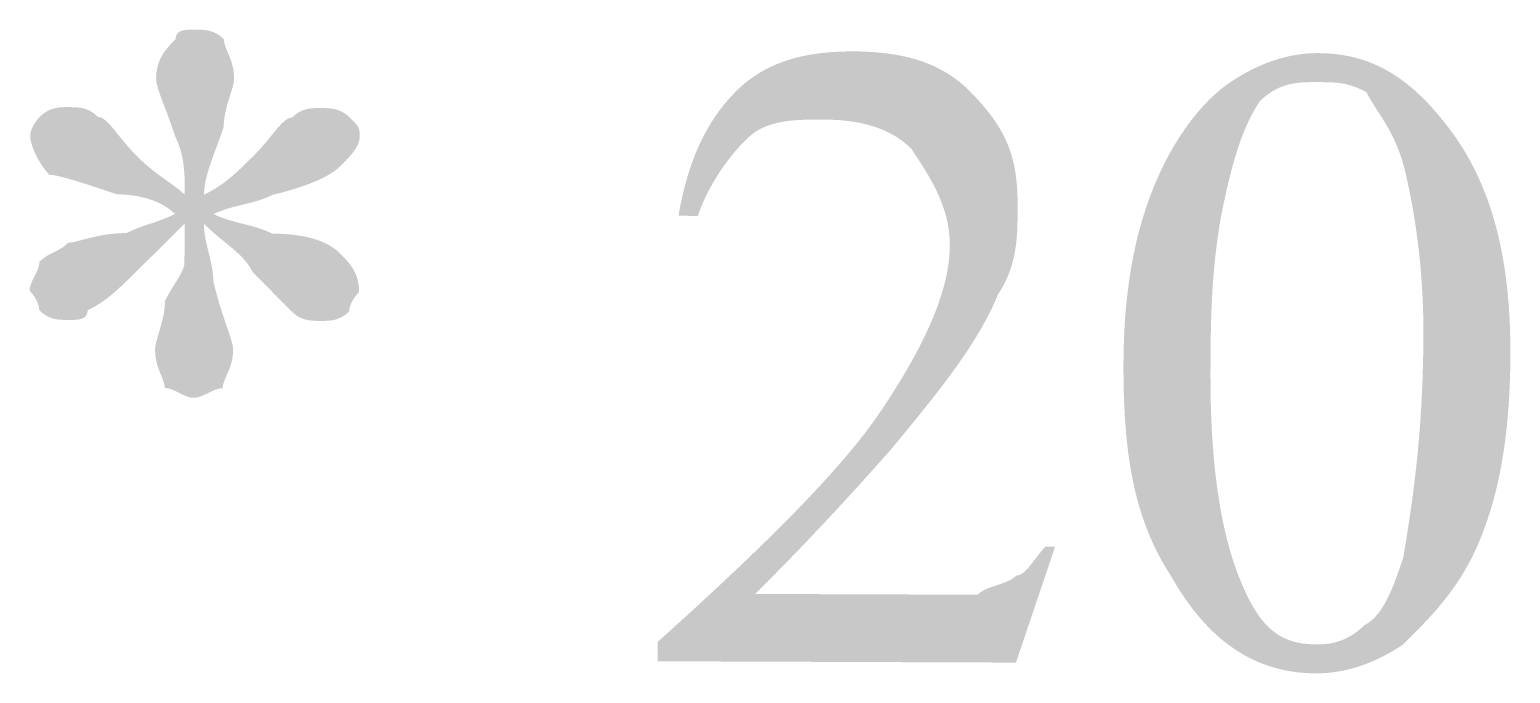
# Model space of a CAD drawing. Header units: millimetres. Extents: x -125 to 146, y -26 to 163.
# Drawn here: x 116.87 to 123.35, y 41.54 to 44.36 of the extents above; entities that cross this region are included whole.
import ezdxf

# ---------------------------------------------------------------- set-up
doc = ezdxf.new("R2010")
doc.units = ezdxf.units.MM
doc.header["$MEASUREMENT"] = 0
doc.layers.get('0').update_dxf_attribs({"color": 255, "linetype": 'CONTINUOUS'})

msp = doc.modelspace()

# ---------------------------------------------------------------- hatches: boundary and pattern name
at = {"true_color": 0x000007}
for points in [[(117.545, 43.6371), (117.5451, 43.6477), (117.5451, 43.6582), (117.5451, 43.6688), (117.545, 43.6794), (117.5448, 43.69), (117.5446, 43.7006), (117.5443, 43.7112), (117.5438, 43.7217), (117.5432, 43.7323), (117.5424, 43.7429), (117.5414, 43.7535), (117.5402, 43.7641), (117.5388, 43.7747), (117.5372, 43.7853), (117.5353, 43.7959), (117.5331, 43.8065), (117.5307, 43.817), (117.5279, 43.8276), (117.5248, 43.8382), (117.5213, 43.8488), (117.5175, 43.8594), (117.5133, 43.87), (117.5087, 43.8806), (117.5036, 43.8912), (117.4984, 43.9069), (117.4932, 43.9221), (117.488, 43.9369), (117.4829, 43.9513), (117.4778, 43.9652), (117.4729, 43.9787), (117.468, 43.9917), (117.4633, 44.0043), (117.4587, 44.0164), (117.4543, 44.0281), (117.4501, 44.0394), (117.446, 44.0502), (117.4422, 44.0606), (117.4386, 44.0705), (117.4353, 44.08), (117.4322, 44.089), (117.4295, 44.0977), (117.427, 44.1058), (117.4249, 44.1136), (117.4232, 44.1208), (117.4218, 44.1277), (117.4207, 44.1341), (117.4201, 44.14), (117.4199, 44.1455), (117.4202, 44.1559), (117.4208, 44.1659), (117.4219, 44.1755), (117.4234, 44.1847), (117.4252, 44.1936), (117.4274, 44.2021), (117.4299, 44.2104), (117.4327, 44.2183), (117.4358, 44.2259), (117.4392, 44.2333), (117.4429, 44.2404), (117.4467, 44.2473), (117.4509, 44.254), (117.4552, 44.2604), (117.4596, 44.2667), (117.4643, 44.2728), (117.4691, 44.2787), (117.474, 44.2845), (117.479, 44.2902), (117.4842, 44.2957), (117.4894, 44.3012), (117.4946, 44.3066), (117.4999, 44.3119), (117.5052, 44.3172), (117.5055, 44.3223), (117.5061, 44.3269), (117.5072, 44.3312), (117.5086, 44.335), (117.5104, 44.3385), (117.5126, 44.3417), (117.5151, 44.3445), (117.5179, 44.3469), (117.521, 44.3491), (117.5243, 44.3511), (117.528, 44.3527), (117.5318, 44.3541), (117.5359, 44.3553), (117.5402, 44.3563), (117.5446, 44.3572), (117.5493, 44.3578), (117.554, 44.3583), (117.5589, 44.3587), (117.564, 44.3589), (117.5691, 44.3591), (117.5742, 44.3592), (117.5795, 44.3592), (117.5848, 44.3592), (117.59, 44.3592), (117.5953, 44.3592), (117.6006, 44.3592), (117.6059, 44.3591), (117.6112, 44.359), (117.6165, 44.3587), (117.6218, 44.3584), (117.6271, 44.358), (117.6324, 44.3575), (117.6377, 44.3568), (117.6429, 44.356), (117.6482, 44.3549), (117.6535, 44.3537), (117.6588, 44.3522), (117.6641, 44.3505), (117.6694, 44.3486), (117.6747, 44.3464), (117.6799, 44.3438), (117.6852, 44.341), (117.6905, 44.3378), (117.6958, 44.3343), (117.7011, 44.3305), (117.7063, 44.3262), (117.7116, 44.3215), (117.7169, 44.3164), (117.7171, 44.3111), (117.7177, 44.3058), (117.7188, 44.3003), (117.7201, 44.2949), (117.7218, 44.2893), (117.7238, 44.2836), (117.726, 44.2778), (117.7284, 44.2718), (117.7309, 44.2657), (117.7336, 44.2594), (117.7363, 44.2529), (117.7391, 44.2462), (117.7419, 44.2393), (117.7446, 44.2322), (117.7473, 44.2248), (117.7498, 44.2171), (117.7522, 44.2092), (117.7544, 44.2009), (117.7564, 44.1924), (117.758, 44.1835), (117.7594, 44.1742), (117.7604, 44.1646), (117.761, 44.1547), (117.7612, 44.1443), (117.761, 44.1388), (117.7603, 44.1328), (117.7592, 44.1265), (117.7578, 44.1198), (117.7561, 44.1127), (117.7541, 44.1053), (117.7518, 44.0975), (117.7494, 44.0894), (117.7468, 44.0811), (117.744, 44.0724), (117.7412, 44.0635), (117.7384, 44.0544), (117.7356, 44.045), (117.7328, 44.0355), (117.73, 44.0257), (117.7274, 44.0158), (117.725, 44.0058), (117.7227, 43.9956), (117.7207, 43.9853), (117.719, 43.9749), (117.7175, 43.9644), (117.7164, 43.9539), (117.7157, 43.9434), (117.7155, 43.9328), (117.7101, 43.9171), (117.7048, 43.9019), (117.6995, 43.8871), (117.6943, 43.8727), (117.6891, 43.8586), (117.684, 43.8449), (117.6791, 43.8315), (117.6743, 43.8185), (117.6696, 43.8057), (117.6651, 43.7932), (117.6608, 43.781), (117.6566, 43.769), (117.6527, 43.7572), (117.6491, 43.7456), (117.6457, 43.7342), (117.6426, 43.7229), (117.6397, 43.7119), (117.6372, 43.7009), (117.635, 43.69), (117.6332, 43.6793), (117.6317, 43.6686), (117.6306, 43.6579), (117.63, 43.6473), (117.6297, 43.6368), (117.6401, 43.642), (117.6501, 43.6473), (117.6598, 43.6526), (117.6692, 43.658), (117.6783, 43.6634), (117.6871, 43.669), (117.6958, 43.6746), (117.7042, 43.6804), (117.7126, 43.6863), (117.7208, 43.6924), (117.729, 43.6987), (117.7371, 43.7052), (117.7452, 43.7119), (117.7534, 43.7188), (117.7617, 43.726), (117.77, 43.7335), (117.7785, 43.7412), (117.7871, 43.7493), (117.796, 43.7577), (117.8051, 43.7664), (117.8145, 43.7756), (117.8242, 43.7851), (117.8342, 43.795), (117.8446, 43.8053), (117.855, 43.8158), (117.865, 43.8263), (117.8746, 43.8368), (117.8838, 43.8471), (117.8926, 43.8573), (117.9011, 43.8673), (117.9092, 43.877), (117.9171, 43.8866), (117.9246, 43.8958), (117.9319, 43.9047), (117.9389, 43.9132), (117.9456, 43.9213), (117.9521, 43.929), (117.9585, 43.9362), (117.9646, 43.9429), (117.9706, 43.9491), (117.9764, 43.9546), (117.9821, 43.9596), (117.9877, 43.9638), (117.9932, 43.9674), (117.9986, 43.9703), (118.004, 43.9723), (118.0093, 43.9736), (118.0146, 43.974), (118.0199, 43.9791), (118.0252, 43.9837), (118.0305, 43.9879), (118.0358, 43.9918), (118.0411, 43.9952), (118.0464, 43.9984), (118.0517, 44.0012), (118.057, 44.0036), (118.0623, 44.0058), (118.0676, 44.0077), (118.0729, 44.0094), (118.0782, 44.0108), (118.0835, 44.012), (118.0888, 44.013), (118.0941, 44.0138), (118.0994, 44.0145), (118.1047, 44.015), (118.11, 44.0153), (118.1153, 44.0156), (118.1206, 44.0158), (118.1259, 44.0158), (118.1312, 44.0159), (118.1365, 44.0159), (118.1418, 44.0159), (118.147, 44.0158), (118.1523, 44.0158), (118.1576, 44.0157), (118.1629, 44.0156), (118.1682, 44.0154), (118.1735, 44.0151), (118.1788, 44.0147), (118.1841, 44.0141), (118.1894, 44.0135), (118.1947, 44.0126), (118.1999, 44.0116), (118.2052, 44.0103), (118.2105, 44.0089), (118.2158, 44.0072), (118.2211, 44.0052), (118.2264, 44.003), (118.2317, 44.0005), (118.2369, 43.9977), (118.2422, 43.9945), (118.2475, 43.991), (118.2528, 43.9871), (118.258, 43.9828), (118.2633, 43.9782), (118.2686, 43.9731), (118.2737, 43.968), (118.2783, 43.9633), (118.2825, 43.959), (118.2864, 43.955), (118.2898, 43.9513), (118.293, 43.9478), (118.2958, 43.9446), (118.2983, 43.9416), (118.3005, 43.9387), (118.3024, 43.9359), (118.3041, 43.9333), (118.3055, 43.9306), (118.3067, 43.9279), (118.3077, 43.9252), (118.3085, 43.9225), (118.3092, 43.9196), (118.3097, 43.9166), (118.31, 43.9134), (118.3103, 43.91), (118.3105, 43.9063), (118.3106, 43.9023), (118.3106, 43.898), (118.3106, 43.8933), (118.3106, 43.8882), (118.3104, 43.883), (118.3097, 43.8777), (118.3087, 43.8724), (118.3072, 43.8671), (118.3054, 43.8618), (118.3032, 43.8565), (118.3007, 43.8512), (118.2979, 43.846), (118.2948, 43.8407), (118.2914, 43.8354), (118.2878, 43.8301), (118.2839, 43.8248), (118.2798, 43.8196), (118.2755, 43.8143), (118.271, 43.809), (118.2664, 43.8037), (118.2616, 43.7985), (118.2567, 43.7932), (118.2517, 43.7879), (118.2465, 43.7826), (118.2413, 43.7774), (118.2361, 43.7721), (118.2308, 43.7668), (118.2255, 43.7616), (118.2199, 43.7563), (118.214, 43.751), (118.2075, 43.7457), (118.2005, 43.7405), (118.193, 43.7352), (118.185, 43.73), (118.1764, 43.7247), (118.1673, 43.7194), (118.1576, 43.7142), (118.1473, 43.7089), (118.1363, 43.7037), (118.1247, 43.6984), (118.1124, 43.6932), (118.0995, 43.6879), (118.0859, 43.6827), (118.0715, 43.6775), (118.0564, 43.6722), (118.0406, 43.667), (118.024, 43.6618), (118.0066, 43.6565), (117.9884, 43.6513), (117.9693, 43.6461), (117.9494, 43.6409), (117.9287, 43.6357), (117.9181, 43.6306), (117.9075, 43.626), (117.8969, 43.6217), (117.8863, 43.6178), (117.8757, 43.6141), (117.865, 43.6108), (117.8544, 43.6076), (117.8438, 43.6046), (117.8332, 43.6018), (117.8225, 43.5991), (117.8119, 43.5964), (117.8012, 43.5938), (117.7905, 43.5912), (117.7798, 43.5885), (117.7691, 43.5858), (117.7584, 43.583), (117.7476, 43.58), (117.7368, 43.5768), (117.7261, 43.5734), (117.7152, 43.5698), (117.7044, 43.5659), (117.6935, 43.5616), (117.6826, 43.557), (117.6717, 43.5519), (117.6826, 43.5468), (117.6935, 43.5421), (117.7043, 43.5378), (117.7151, 43.5337), (117.7259, 43.53), (117.7367, 43.5266), (117.7474, 43.5233), (117.7581, 43.5203), (117.7688, 43.5173), (117.7795, 43.5145), (117.7902, 43.5118), (117.8009, 43.5091), (117.8115, 43.5064), (117.8222, 43.5037), (117.8328, 43.5009), (117.8434, 43.498), (117.854, 43.4949), (117.8646, 43.4917), (117.8752, 43.4882), (117.8858, 43.4845), (117.8963, 43.4805), (117.9069, 43.4762), (117.9175, 43.4714), (117.9281, 43.4663), (117.9488, 43.466), (117.9686, 43.4653), (117.9877, 43.4642), (118.0058, 43.4627), (118.0232, 43.4608), (118.0398, 43.4586), (118.0556, 43.4561), (118.0707, 43.4533), (118.085, 43.4501), (118.0986, 43.4467), (118.1115, 43.443), (118.1237, 43.4391), (118.1353, 43.435), (118.1462, 43.4307), (118.1565, 43.4262), (118.1662, 43.4215), (118.1753, 43.4167), (118.1838, 43.4118), (118.1918, 43.4068), (118.1993, 43.4016), (118.2062, 43.3964), (118.2126, 43.3912), (118.2186, 43.3859), (118.2241, 43.3806), (118.2293, 43.3752), (118.2346, 43.3699), (118.2398, 43.3645), (118.245, 43.3591), (118.25, 43.3536), (118.255, 43.348), (118.2599, 43.3423), (118.2647, 43.3365), (118.2693, 43.3305), (118.2737, 43.3244), (118.278, 43.3181), (118.282, 43.3116), (118.2859, 43.3048), (118.2894, 43.2978), (118.2928, 43.2906), (118.2958, 43.2831), (118.2986, 43.2753), (118.301, 43.2672), (118.3032, 43.2587), (118.3049, 43.2499), (118.3063, 43.2408), (118.3073, 43.2312), (118.3079, 43.2213), (118.3081, 43.2109), (118.3079, 43.2107), (118.3073, 43.2101), (118.3063, 43.209), (118.305, 43.2076), (118.3033, 43.2058), (118.3015, 43.2037), (118.2994, 43.2012), (118.2971, 43.1984), (118.2947, 43.1953), (118.2921, 43.192), (118.2895, 43.1884), (118.2868, 43.1845), (118.2842, 43.1805), (118.2816, 43.1762), (118.279, 43.1717), (118.2766, 43.1671), (118.2743, 43.1624), (118.2722, 43.1575), (118.2703, 43.1525), (118.2687, 43.1474), (118.2673, 43.1422), (118.2663, 43.137), (118.2657, 43.1317), (118.2655, 43.1264), (118.2602, 43.1214), (118.2548, 43.1167), (118.2495, 43.1125), (118.2442, 43.1086), (118.2389, 43.1052), (118.2336, 43.102), (118.2283, 43.0993), (118.223, 43.0968), (118.2177, 43.0946), (118.2124, 43.0927), (118.2071, 43.091), (118.2018, 43.0896), (118.1965, 43.0884), (118.1912, 43.0874), (118.1859, 43.0866), (118.1806, 43.086), (118.1754, 43.0855), (118.1701, 43.0851), (118.1648, 43.0848), (118.1595, 43.0847), (118.1542, 43.0846), (118.1489, 43.0845), (118.1436, 43.0845), (118.1383, 43.0845), (118.133, 43.0846), (118.1277, 43.0846), (118.1224, 43.0847), (118.1171, 43.0848), (118.1119, 43.085), (118.1066, 43.0853), (118.1013, 43.0857), (118.096, 43.0863), (118.0907, 43.087), (118.0854, 43.0878), (118.0801, 43.0888), (118.0748, 43.0901), (118.0695, 43.0915), (118.0643, 43.0932), (118.059, 43.0952), (118.0537, 43.0974), (118.0484, 43.0999), (118.0431, 43.1028), (118.0378, 43.1059), (118.0326, 43.1094), (118.0273, 43.1133), (118.022, 43.1176), (118.0167, 43.1223), (118.0115, 43.1273), (118.0062, 43.1327), (118.0009, 43.138), (117.9956, 43.1434), (117.9902, 43.1488), (117.9847, 43.1543), (117.9792, 43.1599), (117.9735, 43.1656), (117.9677, 43.1714), (117.9618, 43.1774), (117.9557, 43.1835), (117.9494, 43.1899), (117.9429, 43.1964), (117.9362, 43.2031), (117.9293, 43.2101), (117.9221, 43.2174), (117.9146, 43.2249), (117.9069, 43.2327), (117.8988, 43.2409), (117.8904, 43.2493), (117.8816, 43.2582), (117.8725, 43.2673), (117.863, 43.2769), (117.8531, 43.2869), (117.8428, 43.2973), (117.8373, 43.3077), (117.8313, 43.3177), (117.825, 43.3273), (117.8182, 43.3366), (117.8111, 43.3456), (117.8035, 43.3543), (117.7957, 43.3629), (117.7875, 43.3712), (117.779, 43.3794), (117.7702, 43.3875), (117.7612, 43.3955), (117.7519, 43.4035), (117.7424, 43.4115), (117.7327, 43.4195), (117.7228, 43.4276), (117.7127, 43.4358), (117.7026, 43.4441), (117.6923, 43.4526), (117.6819, 43.4614), (117.6714, 43.4704), (117.6609, 43.4797), (117.6504, 43.4893), (117.6398, 43.4994), (117.6292, 43.5098), (117.6294, 43.4992), (117.63, 43.4886), (117.6309, 43.478), (117.6322, 43.4674), (117.6338, 43.4568), (117.6356, 43.4462), (117.6377, 43.4356), (117.6399, 43.4251), (117.6423, 43.4145), (117.6448, 43.4039), (117.6473, 43.3933), (117.6499, 43.3827), (117.6525, 43.3721), (117.6551, 43.3615), (117.6576, 43.3509), (117.66, 43.3403), (117.6622, 43.3297), (117.6642, 43.3191), (117.6661, 43.3085), (117.6676, 43.298), (117.6689, 43.2874), (117.6699, 43.2768), (117.6705, 43.2662), (117.6706, 43.2556), (117.6759, 43.2349), (117.6811, 43.215), (117.6863, 43.1959), (117.6915, 43.1777), (117.6966, 43.1603), (117.7017, 43.1437), (117.7067, 43.1279), (117.7115, 43.1128), (117.7163, 43.0984), (117.7208, 43.0848), (117.7252, 43.0719), (117.7294, 43.0596), (117.7334, 43.048), (117.7371, 43.0371), (117.7406, 43.0267), (117.7438, 43.017), (117.7467, 43.0079), (117.7493, 42.9993), (117.7515, 42.9913), (117.7534, 42.9839), (117.7549, 42.9769), (117.756, 42.9704), (117.7566, 42.9645), (117.7568, 42.959), (117.7566, 42.9486), (117.7559, 42.9386), (117.7548, 42.9291), (117.7534, 42.92), (117.7516, 42.9112), (117.7496, 42.9028), (117.7474, 42.8947), (117.7449, 42.8869), (117.7423, 42.8794), (117.7396, 42.8722), (117.7368, 42.8652), (117.734, 42.8585), (117.7312, 42.852), (117.7284, 42.8457), (117.7257, 42.8396), (117.7231, 42.8336), (117.7206, 42.8278), (117.7184, 42.8222), (117.7164, 42.8166), (117.7146, 42.8111), (117.7132, 42.8057), (117.7122, 42.8004), (117.7115, 42.7951), (117.7112, 42.7898), (117.7059, 42.7896), (117.7007, 42.789), (117.6954, 42.788), (117.6901, 42.7867), (117.6848, 42.7851), (117.6795, 42.7833), (117.6742, 42.7812), (117.6689, 42.779), (117.6636, 42.7766), (117.6583, 42.7741), (117.653, 42.7715), (117.6477, 42.7689), (117.6424, 42.7662), (117.6371, 42.7637), (117.6318, 42.7611), (117.6265, 42.7587), (117.6212, 42.7565), (117.6159, 42.7544), (117.6106, 42.7526), (117.6053, 42.751), (117.6, 42.7497), (117.5947, 42.7487), (117.5894, 42.7481), (117.5841, 42.7479), (117.5788, 42.7482), (117.5735, 42.7488), (117.5682, 42.7498), (117.5629, 42.7511), (117.5576, 42.7528), (117.5524, 42.7547), (117.5471, 42.7568), (117.5418, 42.7591), (117.5365, 42.7615), (117.5312, 42.764), (117.5259, 42.7667), (117.5207, 42.7693), (117.5154, 42.772), (117.5101, 42.7746), (117.5048, 42.7772), (117.4995, 42.7796), (117.4942, 42.7819), (117.489, 42.784), (117.4837, 42.7859), (117.4784, 42.7875), (117.4731, 42.7888), (117.4678, 42.7899), (117.4625, 42.7905), (117.4572, 42.7907), (117.457, 42.796), (117.4564, 42.8013), (117.4555, 42.8067), (117.4542, 42.8121), (117.4526, 42.8176), (117.4507, 42.8232), (117.4487, 42.8288), (117.4464, 42.8347), (117.444, 42.8406), (117.4415, 42.8468), (117.4389, 42.8531), (117.4363, 42.8596), (117.4337, 42.8663), (117.4311, 42.8733), (117.4286, 42.8805), (117.4262, 42.8881), (117.424, 42.8959), (117.4219, 42.904), (117.4201, 42.9124), (117.4185, 42.9212), (117.4172, 42.9304), (117.4163, 42.9399), (117.4157, 42.9498), (117.4155, 42.9602), (117.4158, 42.9657), (117.4164, 42.9717), (117.4174, 42.978), (117.4188, 42.9847), (117.4204, 42.9918), (117.4223, 42.9992), (117.4244, 43.007), (117.4267, 43.015), (117.4292, 43.0234), (117.4317, 43.0321), (117.4344, 43.041), (117.437, 43.0501), (117.4397, 43.0595), (117.4423, 43.069), (117.4449, 43.0788), (117.4474, 43.0887), (117.4497, 43.0987), (117.4518, 43.1089), (117.4537, 43.1192), (117.4554, 43.1296), (117.4567, 43.1401), (117.4577, 43.1506), (117.4584, 43.1611), (117.4586, 43.1717), (117.464, 43.1821), (117.4693, 43.192), (117.4745, 43.2015), (117.4798, 43.2106), (117.4849, 43.2194), (117.4899, 43.2278), (117.4949, 43.2359), (117.4997, 43.2437), (117.5043, 43.2512), (117.5088, 43.2584), (117.5131, 43.2653), (117.5172, 43.272), (117.5211, 43.2785), (117.5247, 43.2848), (117.5281, 43.2909), (117.5312, 43.2969), (117.534, 43.3027), (117.5365, 43.3084), (117.5387, 43.3139), (117.5405, 43.3194), (117.542, 43.3248), (117.543, 43.3301), (117.5437, 43.3354), (117.5439, 43.3407), (117.544, 43.346), (117.544, 43.3513), (117.544, 43.3567), (117.544, 43.3621), (117.544, 43.3676), (117.5441, 43.3732), (117.5441, 43.3788), (117.5441, 43.3846), (117.5441, 43.3906), (117.5441, 43.3967), (117.5442, 43.403), (117.5442, 43.4095), (117.5442, 43.4163), (117.5442, 43.4232), (117.5443, 43.4305), (117.5443, 43.438), (117.5443, 43.4457), (117.5444, 43.4539), (117.5444, 43.4623), (117.5444, 43.4711), (117.5445, 43.4802), (117.5445, 43.4898), (117.5445, 43.4997), (117.5446, 43.5101), (117.5342, 43.4997), (117.5242, 43.4898), (117.5146, 43.4803), (117.5054, 43.4712), (117.4966, 43.4625), (117.4881, 43.4541), (117.48, 43.446), (117.4722, 43.4382), (117.4646, 43.4307), (117.4574, 43.4235), (117.4504, 43.4166), (117.4437, 43.4099), (117.4371, 43.4034), (117.4308, 43.3971), (117.4246, 43.391), (117.4187, 43.3851), (117.4128, 43.3793), (117.4071, 43.3737), (117.4015, 43.3681), (117.396, 43.3627), (117.3906, 43.3573), (117.3853, 43.3519), (117.3799, 43.3466), (117.3746, 43.3414), (117.3591, 43.326), (117.3444, 43.3114), (117.3305, 43.2977), (117.3174, 43.2847), (117.3049, 43.2725), (117.293, 43.261), (117.2816, 43.2501), (117.2707, 43.2398), (117.2603, 43.2302), (117.2503, 43.221), (117.2406, 43.2124), (117.2312, 43.2043), (117.222, 43.1966), (117.213, 43.1893), (117.2041, 43.1824), (117.1953, 43.1758), (117.1864, 43.1695), (117.1775, 43.1635), (117.1685, 43.1577), (117.1593, 43.1521), (117.1499, 43.1466), (117.1402, 43.1412), (117.1302, 43.1359), (117.1198, 43.1306), (117.1196, 43.1256), (117.1189, 43.1209), (117.1179, 43.1167), (117.1164, 43.1128), (117.1146, 43.1093), (117.1125, 43.1062), (117.11, 43.1034), (117.1072, 43.1009), (117.1041, 43.0987), (117.1007, 43.0968), (117.0971, 43.0951), (117.0932, 43.0937), (117.0892, 43.0925), (117.0849, 43.0915), (117.0804, 43.0907), (117.0758, 43.09), (117.071, 43.0895), (117.0661, 43.0892), (117.0611, 43.0889), (117.056, 43.0887), (117.0508, 43.0886), (117.0456, 43.0886), (117.0403, 43.0886), (117.035, 43.0886), (117.0297, 43.0886), (117.0244, 43.0887), (117.0191, 43.0888), (117.0138, 43.0889), (117.0085, 43.0891), (117.0033, 43.0894), (116.998, 43.0898), (116.9927, 43.0903), (116.9874, 43.091), (116.9821, 43.0919), (116.9768, 43.0929), (116.9715, 43.0941), (116.9662, 43.0956), (116.961, 43.0973), (116.9557, 43.0993), (116.9504, 43.1015), (116.9451, 43.104), (116.9398, 43.1068), (116.9345, 43.11), (116.9293, 43.1135), (116.924, 43.1174), (116.9187, 43.1217), (116.9134, 43.1263), (116.9082, 43.1314), (116.908, 43.1367), (116.9074, 43.142), (116.9064, 43.1472), (116.9051, 43.1524), (116.9035, 43.1575), (116.9017, 43.1625), (116.8996, 43.1674), (116.8973, 43.1722), (116.8949, 43.1769), (116.8924, 43.1813), (116.8898, 43.1856), (116.8872, 43.1897), (116.8846, 43.1936), (116.882, 43.1972), (116.8795, 43.2006), (116.8771, 43.2037), (116.8748, 43.2065), (116.8727, 43.2089), (116.8709, 43.2111), (116.8693, 43.2129), (116.868, 43.2143), (116.867, 43.2154), (116.8664, 43.216), (116.8661, 43.2162), (116.8664, 43.2215), (116.867, 43.2268), (116.868, 43.2321), (116.8694, 43.2374), (116.871, 43.2427), (116.8729, 43.248), (116.875, 43.2533), (116.8773, 43.2585), (116.8797, 43.2638), (116.8823, 43.2691), (116.8849, 43.2744), (116.8875, 43.2797), (116.8902, 43.285), (116.8928, 43.2902), (116.8954, 43.2955), (116.8978, 43.3008), (116.9001, 43.3061), (116.9022, 43.3114), (116.9041, 43.3166), (116.9057, 43.3219), (116.9071, 43.3272), (116.9081, 43.3325), (116.9087, 43.3378), (116.9089, 43.3431), (116.9143, 43.3481), (116.9196, 43.3528), (116.9249, 43.3571), (116.9302, 43.361), (116.9355, 43.3647), (116.9408, 43.3681), (116.9461, 43.3713), (116.9514, 43.3743), (116.9567, 43.3771), (116.962, 43.3799), (116.9673, 43.3826), (116.9726, 43.3852), (116.9779, 43.3878), (116.9832, 43.3905), (116.9885, 43.3932), (116.9938, 43.3961), (116.9991, 43.3991), (117.0044, 43.4023), (117.0097, 43.4057), (117.015, 43.4093), (117.0203, 43.4133), (117.0256, 43.4176), (117.0309, 43.4222), (117.0363, 43.4273), (117.0418, 43.4275), (117.0477, 43.4281), (117.0541, 43.429), (117.061, 43.4303), (117.0682, 43.4319), (117.076, 43.4338), (117.0841, 43.4358), (117.0927, 43.4381), (117.1018, 43.4404), (117.1113, 43.4429), (117.1212, 43.4455), (117.1316, 43.4481), (117.1424, 43.4507), (117.1537, 43.4533), (117.1653, 43.4557), (117.1775, 43.4581), (117.1901, 43.4603), (117.2031, 43.4624), (117.2165, 43.4642), (117.2304, 43.4658), (117.2448, 43.467), (117.2595, 43.468), (117.2748, 43.4685), (117.2904, 43.4687), (117.3008, 43.4737), (117.3108, 43.4784), (117.3204, 43.4826), (117.3297, 43.4866), (117.3387, 43.4902), (117.3474, 43.4936), (117.3559, 43.4968), (117.3642, 43.4998), (117.3724, 43.5026), (117.3805, 43.5053), (117.3884, 43.508), (117.3964, 43.5106), (117.4044, 43.5132), (117.4123, 43.5159), (117.4204, 43.5186), (117.4286, 43.5215), (117.4369, 43.5245), (117.4454, 43.5276), (117.4541, 43.531), (117.4631, 43.5347), (117.4724, 43.5386), (117.482, 43.5429), (117.492, 43.5475), (117.5024, 43.5526), (117.4969, 43.5579), (117.491, 43.5632), (117.4846, 43.5684), (117.4778, 43.5736), (117.4705, 43.5788), (117.4628, 43.5838), (117.4547, 43.5887), (117.4461, 43.5935), (117.4371, 43.5982), (117.4276, 43.6027), (117.4177, 43.607), (117.4074, 43.6111), (117.3966, 43.615), (117.3853, 43.6187), (117.3737, 43.6221), (117.3615, 43.6252), (117.349, 43.628), (117.336, 43.6306), (117.3225, 43.6328), (117.3087, 43.6346), (117.2943, 43.6361), (117.2796, 43.6372), (117.2644, 43.6379), (117.2487, 43.6382), (117.2329, 43.6435), (117.217, 43.6488), (117.2013, 43.6541), (117.1857, 43.6594), (117.1702, 43.6645), (117.1549, 43.6696), (117.1398, 43.6746), (117.125, 43.6794), (117.1105, 43.6841), (117.0963, 43.6886), (117.0824, 43.6929), (117.069, 43.697), (117.056, 43.7009), (117.0435, 43.7046), (117.0315, 43.708), (117.0201, 43.7111), (117.0092, 43.714), (116.999, 43.7165), (116.9894, 43.7187), (116.9805, 43.7205), (116.9724, 43.722), (116.965, 43.723), (116.9584, 43.7237), (116.9527, 43.7239), (116.9474, 43.7295), (116.9422, 43.7354), (116.937, 43.7417), (116.9318, 43.7483), (116.9267, 43.7552), (116.9217, 43.7624), (116.9169, 43.7698), (116.9121, 43.7774), (116.9075, 43.7851), (116.9031, 43.793), (116.8988, 43.8009), (116.8948, 43.8088), (116.891, 43.8168), (116.8874, 43.8247), (116.884, 43.8325), (116.881, 43.8402), (116.8782, 43.8478), (116.8758, 43.8552), (116.8737, 43.8624), (116.8719, 43.8693), (116.8705, 43.8759), (116.8695, 43.8822), (116.8688, 43.8881), (116.8686, 43.8936), (116.8689, 43.8989), (116.8695, 43.9041), (116.8705, 43.9094), (116.8719, 43.9145), (116.8735, 43.9196), (116.8754, 43.9246), (116.8775, 43.9295), (116.8798, 43.9343), (116.8822, 43.9389), (116.8848, 43.9434), (116.8874, 43.9476), (116.89, 43.9517), (116.8927, 43.9556), (116.8953, 43.9592), (116.8978, 43.9625), (116.9003, 43.9656), (116.9026, 43.9684), (116.9047, 43.9708), (116.9065, 43.973), (116.9081, 43.9748), (116.9095, 43.9762), (116.9105, 43.9772), (116.9111, 43.9779), (116.9113, 43.9781), (116.9166, 43.9831), (116.9219, 43.9878), (116.9272, 43.992), (116.9325, 43.9958), (116.9378, 43.9993), (116.9431, 44.0024), (116.9484, 44.0052), (116.9537, 44.0077), (116.959, 44.0099), (116.9643, 44.0118), (116.9696, 44.0135), (116.9749, 44.0149), (116.9802, 44.0161), (116.9855, 44.0171), (116.9908, 44.0179), (116.9961, 44.0185), (117.0014, 44.019), (117.0067, 44.0194), (117.012, 44.0197), (117.0173, 44.0198), (117.0226, 44.0199), (117.0279, 44.02), (117.0332, 44.02), (117.0384, 44.0199), (117.0437, 44.0199), (117.049, 44.0199), (117.0543, 44.0198), (117.0596, 44.0197), (117.0649, 44.0195), (117.0702, 44.0192), (117.0755, 44.0188), (117.0808, 44.0182), (117.0861, 44.0175), (117.0914, 44.0167), (117.0966, 44.0157), (117.1019, 44.0144), (117.1072, 44.013), (117.1125, 44.0113), (117.1178, 44.0093), (117.1231, 44.0071), (117.1283, 44.0046), (117.1336, 44.0017), (117.1389, 43.9986), (117.1442, 43.9951), (117.1495, 43.9912), (117.1547, 43.9869), (117.16, 43.9822), (117.1653, 43.9771), (117.1706, 43.9767), (117.1759, 43.9754), (117.1812, 43.9733), (117.1866, 43.9704), (117.1921, 43.9668), (117.1976, 43.9625), (117.2033, 43.9575), (117.2091, 43.9519), (117.215, 43.9457), (117.2211, 43.939), (117.2274, 43.9317), (117.2339, 43.924), (117.2406, 43.9158), (117.2475, 43.9072), (117.2547, 43.8983), (117.2622, 43.889), (117.2699, 43.8794), (117.278, 43.8696), (117.2864, 43.8595), (117.2952, 43.8493), (117.3043, 43.8389), (117.3138, 43.8284), (117.3237, 43.8178), (117.334, 43.8072), (117.3445, 43.7968), (117.3551, 43.7868), (117.3656, 43.7772), (117.376, 43.768), (117.3864, 43.7592), (117.3966, 43.7507), (117.4068, 43.7426), (117.4168, 43.7348), (117.4267, 43.7272), (117.4364, 43.72), (117.446, 43.713), (117.4553, 43.7062), (117.4645, 43.6997), (117.4733, 43.6933), (117.482, 43.6872), (117.4903, 43.6812), (117.4984, 43.6753), (117.5061, 43.6696), (117.5135, 43.664), (117.5206, 43.6585), (117.5273, 43.6531), (117.5336, 43.6477), (117.5395, 43.6424)], [(121.3547, 42.0963), (121.1834, 41.589), (119.6145, 41.5948), (119.6148, 41.6794), (119.6728, 41.7317), (119.7295, 41.7831), (119.7848, 41.8336), (119.8387, 41.8832), (119.8912, 41.932), (119.9422, 41.9799), (119.9918, 42.0269), (120.0399, 42.0731), (120.0865, 42.1184), (120.1316, 42.1628), (120.1751, 42.2063), (120.2172, 42.249), (120.2576, 42.2909), (120.2965, 42.3318), (120.3338, 42.3719), (120.3695, 42.4112), (120.4036, 42.4496), (120.436, 42.4871), (120.4667, 42.5238), (120.4958, 42.5596), (120.5231, 42.5946), (120.5488, 42.6287), (120.5727, 42.662), (120.5949, 42.6945), (120.6159, 42.7261), (120.6365, 42.7578), (120.6566, 42.7894), (120.6761, 42.821), (120.695, 42.8524), (120.7133, 42.8839), (120.7309, 42.9151), (120.7479, 42.9463), (120.7641, 42.9773), (120.7795, 43.0082), (120.7941, 43.0389), (120.8079, 43.0694), (120.8208, 43.0996), (120.8328, 43.1297), (120.8438, 43.1594), (120.8538, 43.189), (120.8628, 43.2182), (120.8707, 43.2471), (120.8776, 43.2757), (120.8833, 43.3039), (120.8878, 43.3318), (120.8911, 43.3593), (120.8931, 43.3863), (120.8939, 43.413), (120.8935, 43.434), (120.8923, 43.4545), (120.8903, 43.4746), (120.8875, 43.4944), (120.884, 43.5138), (120.8797, 43.5328), (120.8749, 43.5515), (120.8693, 43.5699), (120.8632, 43.588), (120.8566, 43.6058), (120.8494, 43.6234), (120.8418, 43.6408), (120.8337, 43.6579), (120.8252, 43.6748), (120.8163, 43.6915), (120.8071, 43.7081), (120.7977, 43.7245), (120.7879, 43.7408), (120.7779, 43.757), (120.7678, 43.7731), (120.7575, 43.7891), (120.7471, 43.8051), (120.7366, 43.8211), (120.7261, 43.837), (120.7153, 43.8474), (120.7041, 43.8573), (120.6925, 43.8669), (120.6804, 43.8759), (120.6678, 43.8846), (120.6549, 43.8928), (120.6414, 43.9006), (120.6276, 43.9079), (120.6133, 43.9148), (120.5985, 43.9212), (120.5833, 43.9272), (120.5677, 43.9328), (120.5516, 43.9379), (120.5351, 43.9426), (120.5181, 43.9469), (120.5007, 43.9507), (120.4829, 43.9541), (120.4646, 43.957), (120.4459, 43.9595), (120.4267, 43.9616), (120.4071, 43.9632), (120.387, 43.9643), (120.3665, 43.9651), (120.3456, 43.9654), (120.3297, 43.9654), (120.3138, 43.9654), (120.298, 43.9654), (120.2823, 43.9652), (120.2666, 43.9649), (120.251, 43.9644), (120.2355, 43.9637), (120.2201, 43.9627), (120.2049, 43.9614), (120.1898, 43.9598), (120.175, 43.9579), (120.1603, 43.9555), (120.1459, 43.9527), (120.1316, 43.9494), (120.1177, 43.9456), (120.104, 43.9412), (120.0906, 43.9362), (120.0775, 43.9307), (120.0648, 43.9244), (120.0524, 43.9175), (120.0403, 43.9098), (120.0287, 43.9013), (120.0174, 43.8921), (120.0066, 43.882), (119.9956, 43.8712), (119.9847, 43.86), (119.9739, 43.8484), (119.9632, 43.8365), (119.9525, 43.8241), (119.9419, 43.8114), (119.9315, 43.7984), (119.9213, 43.7851), (119.9112, 43.7714), (119.9012, 43.7575), (119.8915, 43.7434), (119.882, 43.729), (119.8727, 43.7143), (119.8637, 43.6995), (119.8549, 43.6845), (119.8465, 43.6693), (119.8383, 43.654), (119.8304, 43.6385), (119.8229, 43.623), (119.8158, 43.6073), (119.809, 43.5916), (119.8026, 43.5758), (119.7966, 43.5599), (119.791, 43.5441), (119.7063, 43.5444), (119.712, 43.5757), (119.718, 43.6061), (119.7245, 43.6357), (119.7315, 43.6645), (119.7389, 43.6924), (119.7467, 43.7195), (119.7549, 43.7459), (119.7636, 43.7715), (119.7728, 43.7964), (119.7823, 43.8206), (119.7923, 43.8441), (119.8028, 43.8668), (119.8137, 43.889), (119.825, 43.9104), (119.8368, 43.9313), (119.849, 43.9515), (119.8616, 43.9712), (119.8747, 43.9903), (119.8882, 44.0088), (119.9022, 44.0268), (119.9166, 44.0443), (119.9314, 44.0613), (119.9467, 44.0778), (119.9624, 44.0938), (119.9789, 44.1092), (119.9957, 44.1237), (120.013, 44.1375), (120.0307, 44.1504), (120.0489, 44.1625), (120.0674, 44.1739), (120.0864, 44.1845), (120.1057, 44.1943), (120.1255, 44.2034), (120.1457, 44.2118), (120.1664, 44.2195), (120.1874, 44.2266), (120.2089, 44.233), (120.2308, 44.2387), (120.2532, 44.2438), (120.2759, 44.2483), (120.2991, 44.2521), (120.3228, 44.2554), (120.3468, 44.2582), (120.3713, 44.2603), (120.3963, 44.262), (120.4216, 44.2631), (120.4474, 44.2637), (120.4737, 44.2639), (120.4999, 44.2636), (120.5257, 44.2627), (120.551, 44.2614), (120.576, 44.2596), (120.6004, 44.2572), (120.6244, 44.2543), (120.648, 44.2508), (120.6712, 44.2468), (120.6938, 44.2421), (120.7161, 44.2369), (120.7379, 44.231), (120.7593, 44.2245), (120.7802, 44.2173), (120.8007, 44.2094), (120.8207, 44.2009), (120.8403, 44.1916), (120.8594, 44.1816), (120.8781, 44.1709), (120.8964, 44.1594), (120.9142, 44.1471), (120.9316, 44.1341), (120.9485, 44.1202), (120.965, 44.1055), (120.981, 44.09), (121.0015, 44.069), (121.0206, 44.0484), (121.0385, 44.0281), (121.0552, 44.008), (121.0707, 43.9882), (121.0851, 43.9686), (121.0984, 43.9491), (121.1106, 43.9296), (121.1217, 43.9102), (121.1319, 43.8907), (121.1412, 43.8711), (121.1495, 43.8513), (121.1569, 43.8313), (121.1635, 43.811), (121.1693, 43.7904), (121.1743, 43.7695), (121.1785, 43.7481), (121.1821, 43.7261), (121.185, 43.7037), (121.1873, 43.6806), (121.1889, 43.6569), (121.1901, 43.6325), (121.1907, 43.6073), (121.1908, 43.5813), (121.1907, 43.5654), (121.1906, 43.5495), (121.1905, 43.5336), (121.1902, 43.5178), (121.1897, 43.5019), (121.1891, 43.486), (121.1883, 43.4701), (121.1872, 43.4543), (121.1858, 43.4384), (121.1841, 43.4225), (121.182, 43.4067), (121.1795, 43.3908), (121.1766, 43.3749), (121.1732, 43.3591), (121.1693, 43.3432), (121.1648, 43.3273), (121.1597, 43.3115), (121.154, 43.2956), (121.1477, 43.2798), (121.1406, 43.2639), (121.1329, 43.2481), (121.1243, 43.2322), (121.1149, 43.2164), (121.1047, 43.2006), (121.0936, 43.1741), (121.0816, 43.1477), (121.0688, 43.1212), (121.0551, 43.0947), (121.0407, 43.0681), (121.0254, 43.0414), (121.0094, 43.0146), (120.9926, 42.9876), (120.9751, 42.9605), (120.9569, 42.9333), (120.9379, 42.9058), (120.9183, 42.8781), (120.8981, 42.8502), (120.8771, 42.8221), (120.8556, 42.7936), (120.8334, 42.7649), (120.8107, 42.7359), (120.7874, 42.7065), (120.7635, 42.6768), (120.7391, 42.6467), (120.7142, 42.6163), (120.6888, 42.5854), (120.6629, 42.5541), (120.6366, 42.5223), (120.5998, 42.4808), (120.564, 42.4406), (120.529, 42.4017), (120.4951, 42.3641), (120.462, 42.3278), (120.43, 42.2929), (120.3989, 42.2593), (120.3689, 42.227), (120.3399, 42.196), (120.312, 42.1663), (120.2851, 42.138), (120.2593, 42.111), (120.2346, 42.0853), (120.2111, 42.0609), (120.1887, 42.0378), (120.1674, 42.016), (120.1474, 41.9956), (120.1285, 41.9765), (120.1109, 41.9587), (120.0945, 41.9422), (120.0793, 41.9271), (120.0654, 41.9132), (120.0528, 41.9007), (120.0415, 41.8895), (120.7189, 41.887), (120.7347, 41.8869), (120.7506, 41.8869), (120.7663, 41.8868), (120.782, 41.8868), (120.7975, 41.8867), (120.8128, 41.8867), (120.8279, 41.8866), (120.8427, 41.8865), (120.8573, 41.8865), (120.8715, 41.8864), (120.8853, 41.8864), (120.8988, 41.8863), (120.9118, 41.8863), (120.9243, 41.8862), (120.9363, 41.8862), (120.9478, 41.8862), (120.9587, 41.8861), (120.9689, 41.8861), (120.9785, 41.886), (120.9874, 41.886), (120.9955, 41.886), (121.0029, 41.886), (121.0095, 41.8859), (121.0152, 41.8859), (121.0207, 41.891), (121.0267, 41.8956), (121.0329, 41.8999), (121.0396, 41.9039), (121.0465, 41.9075), (121.0537, 41.9109), (121.0611, 41.9141), (121.0686, 41.9171), (121.0763, 41.9199), (121.0842, 41.9226), (121.0921, 41.9253), (121.1, 41.9279), (121.108, 41.9306), (121.1159, 41.9332), (121.1237, 41.9359), (121.1314, 41.9388), (121.139, 41.9418), (121.1464, 41.945), (121.1536, 41.9484), (121.1605, 41.952), (121.1671, 41.956), (121.1734, 41.9602), (121.1793, 41.9649), (121.1848, 41.97), (121.1901, 41.9704), (121.1954, 41.9716), (121.2007, 41.9736), (121.206, 41.9763), (121.2113, 41.9797), (121.2167, 41.9837), (121.222, 41.9883), (121.2273, 41.9933), (121.2326, 41.9988), (121.2379, 42.0047), (121.2432, 42.0109), (121.2485, 42.0173), (121.2538, 42.024), (121.2592, 42.0309), (121.2645, 42.0379), (121.2698, 42.0449), (121.2751, 42.0519), (121.2804, 42.0589), (121.2857, 42.0658), (121.2911, 42.0725), (121.2964, 42.0789), (121.3017, 42.0851), (121.307, 42.091), (121.3123, 42.0965)]]:
    msp.add_hatch(color=7, dxfattribs=at).paths.add_polyline_path(points)
h = msp.add_hatch(color=7, dxfattribs=at)
h.paths.add_polyline_path([(121.654, 42.9022), (121.6543, 42.939), (121.6551, 42.9754), (121.6564, 43.0113), (121.658, 43.0468), (121.6601, 43.0819), (121.6627, 43.1165), (121.6657, 43.1507), (121.6691, 43.1844), (121.673, 43.2177), (121.6773, 43.2505), (121.6821, 43.2829), (121.6872, 43.3148), (121.6929, 43.3463), (121.6989, 43.3774), (121.7054, 43.408), (121.7124, 43.4382), (121.7198, 43.468), (121.7276, 43.4973), (121.7359, 43.5261), (121.7446, 43.5545), (121.7537, 43.5825), (121.7633, 43.61), (121.7733, 43.6371), (121.7838, 43.6637), (121.7947, 43.6902), (121.806, 43.7163), (121.8177, 43.7418), (121.8298, 43.7668), (121.8423, 43.7912), (121.8551, 43.8151), (121.8683, 43.8385), (121.8817, 43.8612), (121.8955, 43.8834), (121.9095, 43.9049), (121.9238, 43.9257), (121.9383, 43.9459), (121.953, 43.9655), (121.9679, 43.9843), (121.9831, 44.0024), (121.9983, 44.0198), (122.0138, 44.0365), (122.0293, 44.0524), (122.045, 44.0675), (122.0607, 44.0818), (122.0765, 44.0953), (122.0924, 44.108), (122.1083, 44.1198), (122.1242, 44.1308), (122.1401, 44.1411), (122.156, 44.151), (122.1719, 44.1604), (122.1878, 44.1694), (122.2037, 44.1779), (122.2196, 44.186), (122.2355, 44.1937), (122.2514, 44.2009), (122.2673, 44.2077), (122.2832, 44.214), (122.2991, 44.2199), (122.315, 44.2253), (122.3309, 44.2303), (122.3468, 44.2349), (122.3627, 44.239), (122.3786, 44.2427), (122.3945, 44.246), (122.4104, 44.2488), (122.4263, 44.2512), (122.4421, 44.2531), (122.458, 44.2546), (122.4739, 44.2556), (122.4898, 44.2562), (122.5056, 44.2564), (122.5319, 44.2558), (122.5577, 44.2544), (122.5831, 44.252), (122.6081, 44.2487), (122.6328, 44.2445), (122.6571, 44.2393), (122.681, 44.2331), (122.7047, 44.2259), (122.728, 44.2176), (122.7511, 44.2083), (122.7739, 44.198), (122.7964, 44.1865), (122.8188, 44.174), (122.8409, 44.1603), (122.8628, 44.1455), (122.8846, 44.1295), (122.9062, 44.1124), (122.9277, 44.0941), (122.9491, 44.0745), (122.9704, 44.0538), (122.9916, 44.0318), (123.0127, 44.0085), (123.0338, 43.9839), (123.0549, 43.958), (123.0806, 43.9254), (123.1049, 43.892), (123.128, 43.8576), (123.1498, 43.8225), (123.1704, 43.7865), (123.1897, 43.7496), (123.2078, 43.7119), (123.2247, 43.6733), (123.2405, 43.6339), (123.255, 43.5936), (123.2685, 43.5524), (123.2808, 43.5104), (123.292, 43.4675), (123.3021, 43.4237), (123.3111, 43.3791), (123.3191, 43.3336), (123.3261, 43.2872), (123.332, 43.24), (123.337, 43.1919), (123.3409, 43.1429), (123.344, 43.0931), (123.346, 43.0424), (123.3472, 42.9908), (123.3474, 42.9383), (123.3471, 42.8964), (123.3463, 42.8554), (123.345, 42.8152), (123.3433, 42.7758), (123.3412, 42.7373), (123.3386, 42.6995), (123.3356, 42.6625), (123.3322, 42.6263), (123.3283, 42.5908), (123.324, 42.5561), (123.3192, 42.522), (123.314, 42.4886), (123.3084, 42.4559), (123.3023, 42.4238), (123.2958, 42.3923), (123.2889, 42.3615), (123.2815, 42.3312), (123.2737, 42.3016), (123.2654, 42.2724), (123.2567, 42.2438), (123.2475, 42.2158), (123.238, 42.1882), (123.2279, 42.1611), (123.2175, 42.1344), (123.2066, 42.1081), (123.1953, 42.0827), (123.1835, 42.0581), (123.1714, 42.0343), (123.159, 42.0113), (123.1462, 41.989), (123.133, 41.9673), (123.1196, 41.9463), (123.1058, 41.926), (123.0918, 41.9062), (123.0775, 41.8869), (123.063, 41.8681), (123.0483, 41.8498), (123.0334, 41.8319), (123.0183, 41.8143), (123.003, 41.7971), (122.9876, 41.7802), (122.972, 41.7636), (122.9564, 41.7472), (122.9406, 41.731), (122.9248, 41.715), (122.9089, 41.699), (122.893, 41.6832), (122.8771, 41.6674), (122.8612, 41.6571), (122.8452, 41.6472), (122.8293, 41.6378), (122.8134, 41.6288), (122.7975, 41.6203), (122.7816, 41.6122), (122.7657, 41.6045), (122.7498, 41.5973), (122.7339, 41.5905), (122.718, 41.5842), (122.7021, 41.5783), (122.6862, 41.5728), (122.6703, 41.5678), (122.6544, 41.5632), (122.6385, 41.5591), (122.6227, 41.5554), (122.6068, 41.5522), (122.5909, 41.5494), (122.575, 41.547), (122.5591, 41.5451), (122.5432, 41.5436), (122.5274, 41.5425), (122.5115, 41.5419), (122.4956, 41.5418), (122.4641, 41.5426), (122.433, 41.5447), (122.4024, 41.5482), (122.3722, 41.553), (122.3424, 41.5593), (122.3131, 41.5669), (122.2843, 41.576), (122.2559, 41.5866), (122.2279, 41.5986), (122.2004, 41.6121), (122.1733, 41.6271), (122.1467, 41.6436), (122.1206, 41.6617), (122.0948, 41.6813), (122.0696, 41.7025), (122.0447, 41.7253), (122.0203, 41.7497), (121.9964, 41.7758), (121.9729, 41.8035), (121.9499, 41.8329), (121.9273, 41.8639), (121.9051, 41.8967), (121.8834, 41.9312), (121.8622, 41.9675), (121.8418, 41.9998), (121.8227, 42.0326), (121.8048, 42.0659), (121.7882, 42.0996), (121.7727, 42.1338), (121.7584, 42.1685), (121.7452, 42.2037), (121.733, 42.2395), (121.7219, 42.2758), (121.7118, 42.3127), (121.7026, 42.3503), (121.6944, 42.3884), (121.687, 42.4272), (121.6805, 42.4667), (121.6748, 42.5068), (121.6699, 42.5477), (121.6657, 42.5893), (121.6622, 42.6316), (121.6594, 42.6747), (121.6572, 42.7185), (121.6556, 42.7632), (121.6546, 42.8087), (121.654, 42.855)])
h.paths.add_polyline_path([(122.0348, 42.8585), (122.0349, 42.8113), (122.0353, 42.765), (122.0363, 42.7195), (122.0377, 42.675), (122.0395, 42.6313), (122.0417, 42.5885), (122.0445, 42.5466), (122.0476, 42.5055), (122.0512, 42.4654), (122.0553, 42.426), (122.0597, 42.3876), (122.0647, 42.35), (122.0701, 42.3133), (122.0759, 42.2775), (122.0821, 42.2425), (122.0888, 42.2084), (122.096, 42.1751), (122.1036, 42.1427), (122.1116, 42.1112), (122.1201, 42.0805), (122.1291, 42.0507), (122.1384, 42.0217), (122.1482, 41.9936), (122.1585, 41.9664), (122.169, 41.9405), (122.1795, 41.916), (122.1902, 41.8927), (122.2009, 41.8708), (122.2118, 41.85), (122.2228, 41.8305), (122.2341, 41.8122), (122.2457, 41.7951), (122.2575, 41.7792), (122.2697, 41.7644), (122.2823, 41.7508), (122.2952, 41.7383), (122.3087, 41.7269), (122.3226, 41.7166), (122.337, 41.7073), (122.3519, 41.6991), (122.3675, 41.6919), (122.3837, 41.6857), (122.4005, 41.6805), (122.4181, 41.6763), (122.4364, 41.673), (122.4555, 41.6707), (122.4753, 41.6693), (122.4961, 41.6688), (122.5016, 41.6688), (122.5075, 41.6688), (122.5139, 41.6689), (122.5206, 41.6691), (122.5277, 41.6694), (122.5351, 41.67), (122.5429, 41.6707), (122.551, 41.6717), (122.5593, 41.673), (122.568, 41.6746), (122.5769, 41.6766), (122.5861, 41.679), (122.5955, 41.6819), (122.605, 41.6852), (122.6148, 41.689), (122.6247, 41.6934), (122.6348, 41.6983), (122.645, 41.7039), (122.6554, 41.7102), (122.6658, 41.7171), (122.6763, 41.7248), (122.6868, 41.7333), (122.6974, 41.7425), (122.7081, 41.7527), (122.7184, 41.7583), (122.7284, 41.7649), (122.738, 41.7722), (122.7472, 41.7803), (122.756, 41.7892), (122.7644, 41.7987), (122.7726, 41.809), (122.7804, 41.8198), (122.788, 41.8312), (122.7952, 41.8432), (122.8023, 41.8557), (122.809, 41.8687), (122.8156, 41.8821), (122.8219, 41.8959), (122.8281, 41.9101), (122.8341, 41.9247), (122.84, 41.9395), (122.8457, 41.9546), (122.8514, 41.9699), (122.8569, 41.9853), (122.8623, 42.001), (122.8678, 42.0167), (122.8731, 42.0325), (122.8785, 42.0484), (122.8839, 42.0806), (122.8893, 42.1134), (122.8946, 42.1466), (122.8999, 42.1803), (122.9052, 42.2146), (122.9103, 42.2495), (122.9153, 42.2851), (122.9203, 42.3213), (122.925, 42.3583), (122.9296, 42.396), (122.934, 42.4345), (122.9383, 42.4738), (122.9423, 42.514), (122.946, 42.5551), (122.9496, 42.5971), (122.9528, 42.6402), (122.9557, 42.6842), (122.9584, 42.7293), (122.9607, 42.7755), (122.9627, 42.8229), (122.9643, 42.8714), (122.9655, 42.9211), (122.9663, 42.9721), (122.9668, 43.0244), (122.9667, 43.0612), (122.9662, 43.0975), (122.9653, 43.1334), (122.964, 43.1688), (122.9623, 43.2037), (122.9603, 43.2381), (122.9579, 43.2719), (122.9553, 43.3051), (122.9523, 43.3378), (122.9491, 43.3699), (122.9456, 43.4014), (122.9418, 43.4322), (122.9378, 43.4624), (122.9337, 43.492), (122.9293, 43.5208), (122.9248, 43.549), (122.9201, 43.5764), (122.9153, 43.6031), (122.9104, 43.6291), (122.9054, 43.6543), (122.9003, 43.6787), (122.8952, 43.7023), (122.89, 43.725), (122.8848, 43.747), (122.8793, 43.7677), (122.8735, 43.7876), (122.8673, 43.8067), (122.8608, 43.8251), (122.8539, 43.8427), (122.8468, 43.8596), (122.8395, 43.8758), (122.832, 43.8914), (122.8243, 43.9064), (122.8166, 43.9209), (122.8087, 43.9349), (122.8008, 43.9484), (122.793, 43.9614), (122.7851, 43.9741), (122.7773, 43.9863), (122.7697, 43.9983), (122.7621, 44.0099), (122.7548, 44.0213), (122.7477, 44.0325), (122.7408, 44.0434), (122.7343, 44.0543), (122.728, 44.065), (122.7222, 44.0757), (122.7167, 44.0863), (122.7063, 44.0914), (122.6964, 44.0961), (122.6868, 44.1003), (122.6776, 44.1042), (122.6686, 44.1078), (122.6599, 44.1109), (122.6514, 44.1138), (122.6431, 44.1163), (122.6349, 44.1186), (122.6269, 44.1205), (122.6189, 44.1222), (122.611, 44.1237), (122.603, 44.1249), (122.5951, 44.126), (122.587, 44.1268), (122.5789, 44.1275), (122.5706, 44.1281), (122.5621, 44.1285), (122.5533, 44.1288), (122.5444, 44.129), (122.5351, 44.1292), (122.5255, 44.1293), (122.5155, 44.1293), (122.5052, 44.1294), (122.4946, 44.1294), (122.484, 44.1294), (122.4734, 44.1293), (122.4628, 44.1291), (122.4523, 44.1288), (122.4417, 44.1283), (122.4311, 44.1276), (122.4205, 44.1266), (122.4099, 44.1253), (122.3993, 44.1236), (122.3887, 44.1217), (122.3781, 44.1193), (122.3675, 44.1164), (122.3569, 44.1131), (122.3464, 44.1093), (122.3358, 44.1049), (122.3251, 44.1), (122.3145, 44.0944), (122.3039, 44.0881), (122.2933, 44.0812), (122.2827, 44.0735), (122.2721, 44.065), (122.2615, 44.0558), (122.2509, 44.0457), (122.2404, 44.0296), (122.2304, 44.0131), (122.2208, 43.9961), (122.2116, 43.9788), (122.2028, 43.9609), (122.1943, 43.9426), (122.1861, 43.9239), (122.1782, 43.9047), (122.1706, 43.8851), (122.1633, 43.865), (122.1563, 43.8444), (122.1495, 43.8234), (122.1429, 43.802), (122.1365, 43.7801), (122.1303, 43.7577), (122.1243, 43.7349), (122.1184, 43.7116), (122.1126, 43.6879), (122.107, 43.6636), (122.1014, 43.639), (122.0959, 43.6138), (122.0904, 43.5882), (122.085, 43.5622), (122.0796, 43.5356), (122.0745, 43.5041), (122.0697, 43.473), (122.0653, 43.4423), (122.0614, 43.412), (122.0577, 43.3821), (122.0545, 43.3525), (122.0516, 43.3232), (122.049, 43.2943), (122.0466, 43.2656), (122.0446, 43.2373), (122.0428, 43.2091), (122.0413, 43.1812), (122.04, 43.1536), (122.0389, 43.1261), (122.0379, 43.0988), (122.0372, 43.0717), (122.0365, 43.0447), (122.0361, 43.0179), (122.0357, 42.9911), (122.0354, 42.9645), (122.0352, 42.9379), (122.035, 42.9114), (122.0349, 42.8849)])

doc.saveas('drawing.dxf')
